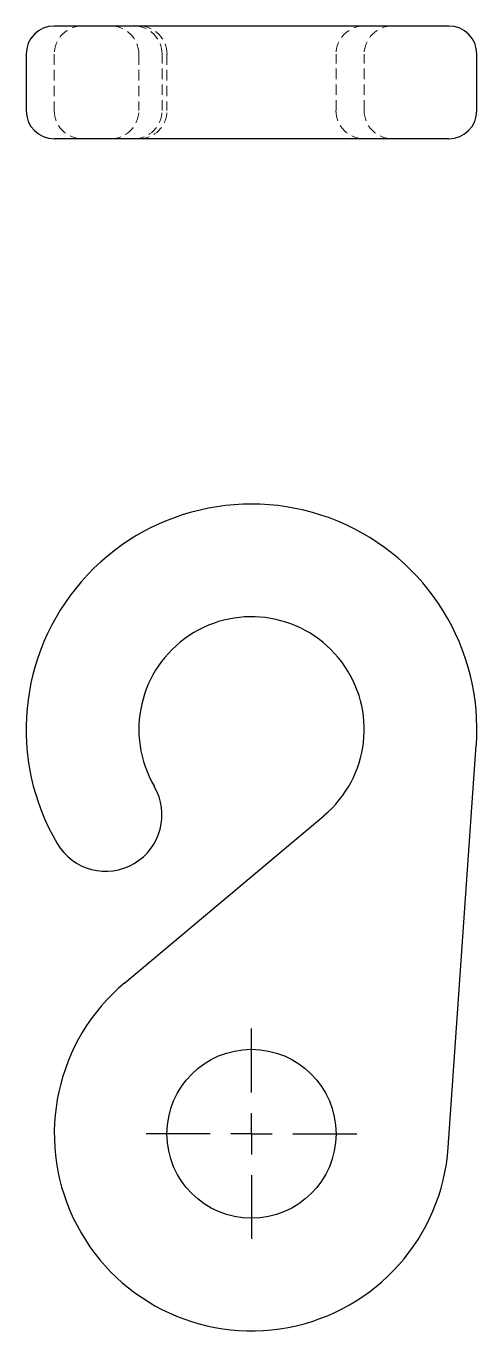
# Model space of a CAD drawing. Header units: millimetres. Extents: x 56 to 230, y 7 to 165.
# Drawn here: x 55.8 to 110.2, y 7 to 164.8 of the extents above.
import ezdxf

# ---------------------------------------------------------------- set-up
doc = ezdxf.new("R2010")
doc.units = ezdxf.units.MM
doc.linetypes.add('HIDDEN', pattern=[1.905, 1.27, -0.635])
doc.layers.add('10', color=7, linetype='Continuous')

# ---------------------------------------------------------------- blocks, each defined once
blk = doc.blocks.new('SW_CENTERMARKSYMBOL_0')
at = {"layer": '10', "color": 0}
for p, q in [((0, 5), (0, 12.72)), ((0, 0), (0, 2.5)), ((-5, 0), (-12.72, 0)), ((0, 0), (-2.5, 0)), ((0, 0), (0, -2.5)), ((0, 0), (2.5, 0)), ((5, 0), (12.72, 0)), ((0, -5), (0, -12.72))]:
    blk.add_line(p, q, dxfattribs=at)

msp = doc.modelspace()

# ---------------------------------------------------------------- linework, layer by layer
at = {"color": 7, "linetype": 'Continuous', "lineweight": 25}
for p, q in [((106.84, 164.81), (59.16, 164.81)), ((55.75, 161.41), (55.75, 154.59)), ((110.25, 154.59), (110.25, 161.41)), ((106.84, 151.19), (59.16, 151.19)), ((106.78, 29.18), (110.18, 77.85)), ((67.67, 49.11), (91.76, 69.31))]:
    msp.add_line(p, q, dxfattribs=at)
at = {"color": 7, "linetype": 'HIDDEN', "lineweight": 18}
for p, q in [((59.16, 161.41), (59.16, 154.59)), ((69.38, 161.41), (69.38, 154.59)), ((72.19, 154.59), (72.19, 161.41)), ((72.78, 161.41), (72.78, 154.59)), ((93.22, 154.59), (93.22, 161.41)), ((96.62, 154.59), (96.62, 161.41))]:
    msp.add_line(p, q, dxfattribs=at)
at = {"color": 7, "linetype": 'Continuous', "lineweight": 25}
msp.add_circle((83, 30.84), 10.22, dxfattribs=at)
for centre, radius, start, end in [((59.16, 161.41), 3.41, 90, 180), ((106.84, 161.41), 3.41, 0, 90), ((59.16, 154.59), 3.41, 180, 270), ((106.84, 154.59), 3.41, 270, 0), ((83, 79.75), 27.25, 356.0067, 210.4059), ((83, 79.75), 13.62, 310, 210.4059), ((65.37, 69.41), 6.81, 210.4059, 30.4059), ((83, 30.84), 23.84, 130, 356.0067)]:
    msp.add_arc(centre, radius, start, end, dxfattribs=at)
at = {"color": 7, "linetype": 'HIDDEN', "lineweight": 18}
for centre, start, end in [((62.56, 161.41), 90, 180), ((65.97, 161.41), 0, 90), ((68.78, 161.41), 0, 90), ((69.38, 161.41), 0, 90), ((96.62, 161.41), 90, 180), ((100.03, 161.41), 90, 180), ((62.56, 154.59), 180, 270), ((65.97, 154.59), 270, 0), ((68.78, 154.59), 270, 0), ((69.38, 154.59), 270, 0), ((96.62, 154.59), 180, 270), ((100.03, 154.59), 180, 270)]:
    msp.add_arc(centre, 3.41, start, end, dxfattribs=at)

# ---------------------------------------------------------------- block references
at = {"layer": '10'}
msp.add_blockref('SW_CENTERMARKSYMBOL_0', (83, 30.84), dxfattribs=at)

doc.saveas('drawing.dxf')
